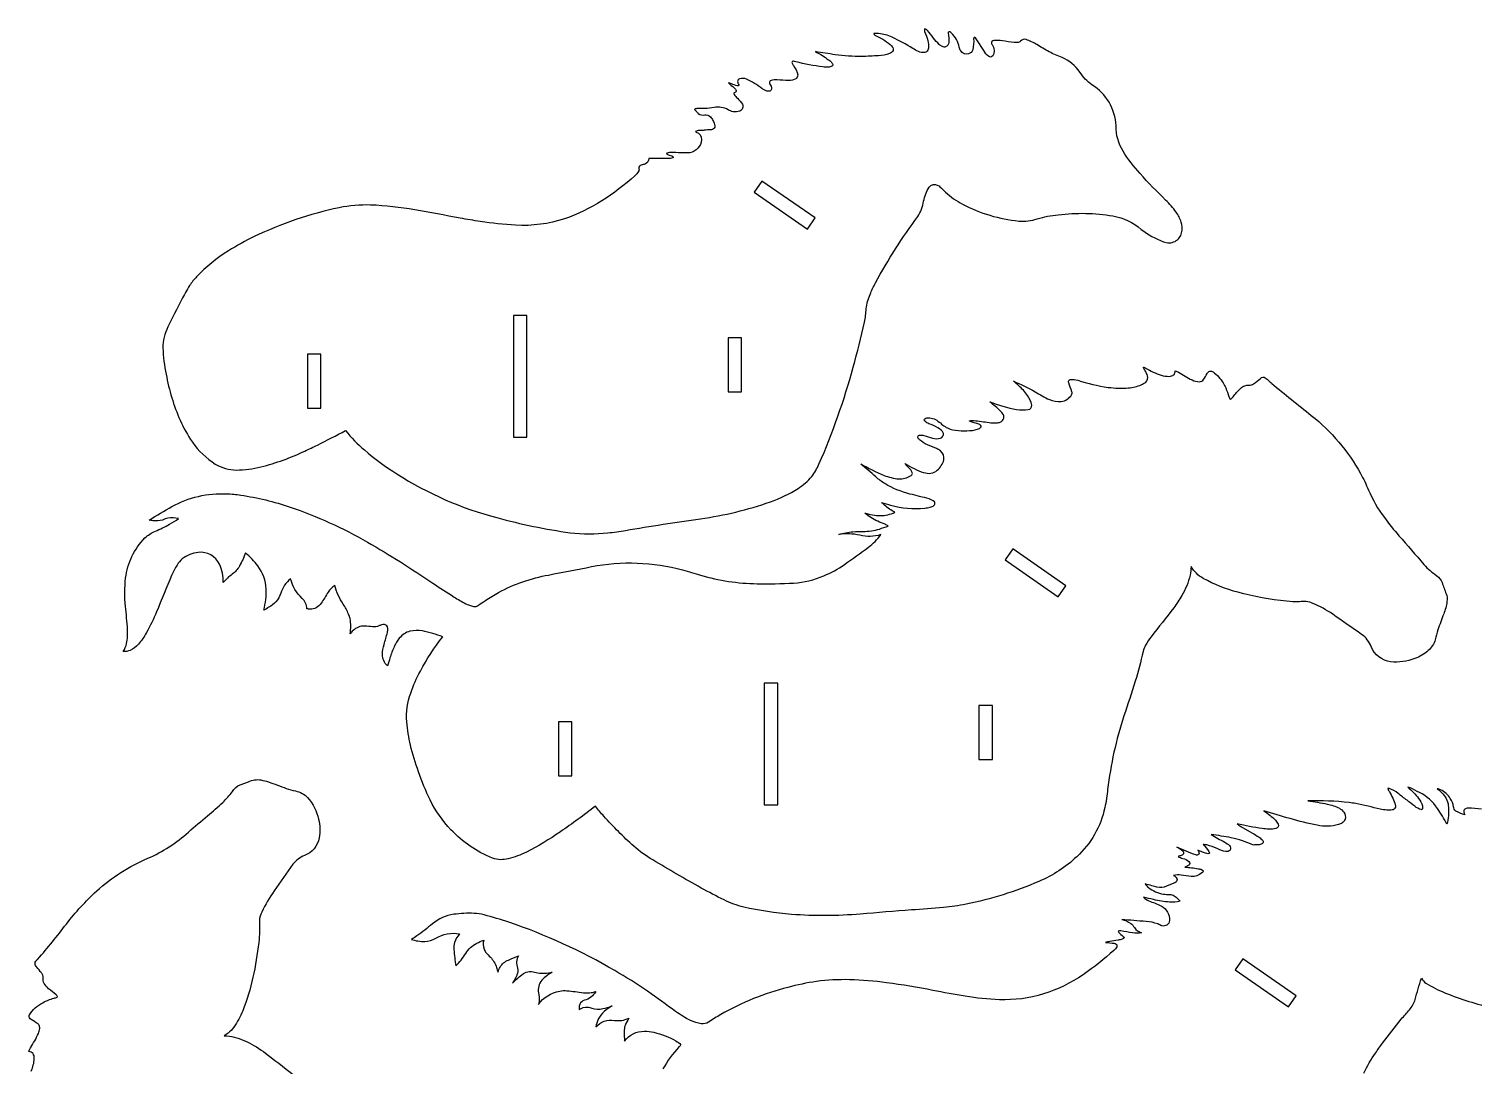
# Model space of a CAD drawing. Extents: x -302 to 369, y -187 to 441.
# Drawn here: x -192.8 to 128, y 211.3 to 441.4 of the extents above; entities that cross this region are included whole.
import ezdxf

# ---------------------------------------------------------------- set-up
doc = ezdxf.new("R2010")
doc.units = 0
doc.header["$MEASUREMENT"] = 0
doc.layers.get('0').update_dxf_attribs({"linetype": 'CONTINUOUS'})

msp = doc.modelspace()

# ---------------------------------------------------------------- linework, layer by layer
for points in [[(-56.38, 411.23, 0.142837), (-57.19, 410.93, 0.299758), (-57.32, 410.4, -0.225991), (-57.45, 409.67, -0.09232), (-58.19, 408.78, -0.037544), (-65.56, 403.18, -0.058932), (-73.85, 399.21, -0.093512), (-84.71, 397.78, -0.024982), (-92.55, 398.61, -0.007114), (-96.99, 399.35, 0.004603), (-107.11, 401.19, 0.031877), (-116.92, 402.27, 0.057032), (-123.91, 401.68, 0.058995), (-142.78, 395.25, 0.023354), (-148.51, 392.11, 0.06408), (-155.56, 386.35, 0.034102), (-157.13, 384.4, 0.023633), (-158.93, 381.22, 0.001351), (-161.96, 375.22, 0.109745), (-163.06, 370.53, 0.040663), (-162.33, 364.69, 0.059281), (-159.22, 354.48, 0.04222), (-156.51, 349.63, 0.096163), (-151.41, 344.75, 0.136015), (-146.72, 343.44, 0.061795), (-141.29, 344.13, 0.049026), (-131.52, 347.65, 0.008195), (-128.71, 348.99, 0.004886), (-122.48, 352.19, 0.047739), (-118.29, 347.89, 0.038445), (-111.07, 342.56, 0.077962), (-88.85, 332.86, 0.03169), (-72.57, 329.52, 0.059083), (-64.22, 329.49, 0.01782), (-60.28, 330.03, -0.008067), (-43.63, 332.62, 0.04967), (-28.1, 336.38, 0.051387), (-21.97, 339.34, 0.07159), (-18.91, 342.01, 0.062994), (-17.32, 344.73, 0.035702), (-9.71, 366.27, 0.013722), (-7.2, 376.29, 0.033619), (-6.82, 379.22, -0.072498), (-5.97, 382.41, -0.031161), (-4.75, 384.98, -0.035937), (4.64, 399.74, 0.11535), (5.92, 403.11, -0.084781), (7.15, 406.22, -0.375127), (9.12, 406.63, -0.065697), (9.56, 406.34, -0.019998), (10.78, 405.12, 0.06837), (14.58, 402.48, 0.098197), (27.11, 398.71, 0.104378), (31.16, 399.17, -0.059936), (35.84, 400.1, -0.072381), (47.99, 399.85, -0.13522), (54.27, 396.87, 0.075756), (59.2, 394.11, 0.211381), (61.78, 394.2, 0.215333), (63.24, 396.13, 0.155186), (63.15, 398.49, 0.070609), (62.02, 400.68, 0.044923), (59.69, 403.38, -0.016436), (54, 409.25, -0.040496), (50.22, 414.23, -0.146493), (48.68, 419.88, 0.244161), (43.33, 428.96, -0.101004), (40.64, 431.79, 0.138306), (36.68, 435.04, -0.029463), (33.8, 436.28, -0.01419), (31.1, 437.87, 0.055098), (28.69, 439, 0.319688), (27.47, 438.65, -0.156111), (26.74, 438.35, -0.073955), (24.02, 438.63, 0.048158), (21.78, 438.81, 0.059129), (21.27, 438.72, 0.526747), (21.13, 437.87, -0.312495), (21.29, 435.38, -0.421085), (20.38, 435.25, -0.065588), (19.27, 436.55), (17.76, 438.93, -0.052954), (17.44, 439.37, 0.511332), (17.11, 439.38, 0.18989), (17.04, 439.2, -0.073247), (16.85, 436.75, -0.294765), (15.86, 435.85, -0.358757), (14.17, 436.49, -0.085538), (13.84, 437.28, 0.156816), (12.11, 440.42, 0.046439), (11.76, 440.7, 0.533494), (11.35, 440.46, -0.079446), (11.53, 438.34, -0.297828), (10.79, 437.37, -0.169332), (10.13, 437.44, -0.089949), (9.38, 437.93, -0.03812), (8.13, 439.32, -0.002892), (6.79, 441.03, 0.199713), (6.15, 441.37, 0.161984), (6.15, 440.76, -0.035241), (6.89, 438.77, -0.09194), (6.98, 437.08, -0.17602), (6.56, 436.28, -0.101386), (6.22, 436.12, -0.145417), (4.76, 436.36, -0.035253), (3.54, 437.05, 0.020019), (-1.09, 439.55, 0.079414), (-4.06, 440.34, 0.041662), (-5.12, 440.34, 0.196999), (-4.89, 439.99, 0.00418), (-3.14, 439.07, -0.042823), (-1.48, 437.91, -0.075371), (-0.93, 437.22, -0.381176), (-1.23, 436.11, -0.07786), (-1.68, 435.89, -0.076994), (-4.08, 435.41, -0.005823), (-7.83, 435.23, -0.037168), (-13.72, 435.64, -0.00915), (-18.1, 436.33, 0.032734), (-16.88, 435.65, -0.029272), (-15.59, 434.75, -0.051916), (-14.62, 434.05, -0.111328), (-14.26, 433.48, -0.281222), (-14.35, 433.17, -0.174885), (-15.34, 432.85, -0.043748), (-16.43, 432.93, -0.03235), (-22.49, 434.06, 0.055775), (-23, 434.21, 0.53975), (-23.3, 433.75, 0.090686), (-22.97, 433.23, -0.117087), (-22.05, 431.16, -0.270419), (-22.49, 430.27, -0.129193), (-24.03, 429.91, -0.004521), (-26.61, 430.06, 0.050816), (-27.94, 429.95, 0.450055), (-28.32, 429.33, 0.148034), (-28.1, 428.9, -0.331922), (-28.03, 427.69, -0.125177), (-28.23, 427.56, -0.167581), (-29.5, 427.81, -0.039156), (-30.02, 428.13, 0.063094), (-33.39, 430.21, 0.147875), (-34.94, 430.32, 0.531295), (-35.21, 429.21, -0.295731), (-35.24, 428.75, -0.218572), (-35.47, 428.72, -0.053055), (-36.78, 429.2, 0.04586), (-37.45, 429.39, 0.030592), (-36.15, 428.3, -0.141728), (-35.68, 427.62, -0.341933), (-35.86, 427.32, -0.082451), (-36.15, 427.2, 0.467813), (-36.19, 426.83, 0.060776), (-35.4, 425.96, -0.065831), (-34.33, 424.63, -0.439605), (-34.9, 423.14, -0.177985), (-36.4, 422.99, -0.084436), (-37.49, 423.41, 0.182455), (-40.62, 423.91, -0.044623), (-42.71, 423.71, -0.014495), (-44.43, 423.67, 0.117121), (-44.82, 423.59, 0.10902), (-44.97, 423.45, 0.044578), (-44.57, 423.11, 0.022359), (-44.12, 422.57, 0.237887), (-42.7, 422.31, -0.234438), (-41.41, 421.83, -0.100177), (-40.87, 421.06, -0.098276), (-40.44, 419.85, -0.334011), (-41, 419.05, -0.093893), (-41.43, 418.96, 0.046442), (-42.79, 418.85, -0.006097), (-43.95, 418.8, 0.096081), (-44.75, 418.59, 0.139469), (-44.63, 418.45, -0.356492), (-43.42, 416.77, -0.353544), (-46.04, 413.89, -0.049224), (-47.95, 413.86, 0.008852), (-50.31, 413.93, 0.12059), (-51.25, 413.71, 0.054751), (-50.61, 413.33, -0.032943), (-50, 413.18, -0.283515), (-49.68, 412.74, -0.091176), (-50.93, 412.58, 0.010028), (-52.19, 412.61, -0.004296), (-55.09, 412.61, -0.277745), (-55.89, 411.39, -0.083981)], [(-88.52, 316.26, -0.079043), (-77.38, 320.13, 0.003836), (-67.86, 322, -0.112726), (-47.6, 321.28, -0.018382), (-43.62, 320.09, 0.066441), (-31.08, 318.19, 0.018178), (-22.96, 318.34, 0.088482), (-16.26, 319.95, 0.055063), (-11.64, 322.47, 0.006398), (-6.34, 326.31, 0.080548), (-3.61, 329.1, -0.151445), (-8.24, 328.97, 0.085207), (-12.91, 329.13, -0.049272), (-9.81, 329.74, -0.020161), (-7.53, 329.79, 0.066512), (-3.88, 330.34, 0.011947), (-1.95, 330.99, 0.051817), (-2.63, 331.38, -0.048321), (-5.81, 332.91, -0.039551), (-7.12, 333.89, 0.062515), (-3.67, 333.31, 0.119061), (-0.47, 334.07, -0.067947), (-2.76, 335.6, -0.031119), (-3.4, 336.26, 0.003824), (-1.4, 335.61, 0.086554), (6.16, 334.98, 0.027734), (7.41, 335.18, 0.075362), (8.23, 335.55, 0.272317), (8.44, 336.16, 0.153628), (8.31, 336.4, 0.107668), (7.17, 337.02, 0.00468), (2.9, 338.11, -0.07117), (-2.72, 340.41, -0.038302), (-4.69, 341.91, 0.005101), (-8.05, 344.81, 0.032398), (-2.87, 342.25, 0.071511), (0.41, 341.47, 0.147983), (3.04, 342.13, 0.230176), (3.42, 342.67, 0.118083), (3.39, 342.9, 0.105765), (2.67, 343.93, -0.046792), (1.81, 344.86, 0.063509), (5.9, 342.88, 0.099865), (7.56, 342.72, 0.147904), (8.95, 343.37, 0.151784), (10.41, 345.68, 0.277411), (9.67, 347.66, 0.083251), (8.78, 348.21), (6.76, 349.03, -0.082674), (5.03, 350.14, -0.10502), (4.66, 350.68, -0.449585), (4.92, 351.14, -0.120739), (6, 351.11, 0.006927), (7.91, 350.5, 0.136853), (9.7, 350.52, 0.406145), (10.31, 351.58, 0.178601), (9.1, 352.82, 0.029653), (7.07, 353.71, -0.097317), (6.28, 354.24, -0.102957), (6.07, 354.53, -0.320962), (6.2, 354.83, -0.184478), (6.63, 354.99, -0.183243), (9.11, 354.31, -0.021923), (10.16, 353.42, 0.114375), (12.42, 352.38, 0.098572), (17.37, 352.35, 0.06385), (18.34, 352.68, 0.073001), (18.65, 352.93, 0.256419), (18.68, 353.19, 0.211404), (17.99, 353.68, -0.028929), (16.9, 354.02, -0.06355), (16.13, 354.26, -0.362139), (16.11, 354.33, -0.362139), (16.18, 354.37, -0.075257), (17.08, 354.44, -0.017274), (20.46, 353.96, 0.054482), (22.16, 353.91, 0.051034), (22.95, 354.08, 0.22447), (23.75, 354.96, 0.181687), (23.64, 355.71, 0.08075), (22.87, 356.68, 0.026791), (21.92, 357.53, -0.007244), (20.61, 358.6, 0.050209), (26.59, 356.88, 0.079281), (29.17, 356.87, 0.401951), (29.93, 357.81, 0.111892), (29.01, 359.99, 0.068627), (27.05, 362.16, 0.017085), (25.87, 363.15, -0.024527), (30.7, 360.81, 0.027899), (33.86, 359.08, 0.126008), (36.5, 358.65, 0.22989), (38.8, 360.14, 0.184261), (38.86, 360.8, -0.014914), (38.15, 362.81, -0.261559), (38.3, 363.43, -0.168414), (38.48, 363.52, -0.088315), (40.18, 363.35, 0.042931), (46.92, 361.79, 0.051766), (51.45, 361.67, 0.074134), (54.27, 362.36, 0.060908), (55.28, 362.97, 0.278394), (55.66, 364.32, 0.082859), (55.17, 365.43), (54.86, 365.95, -0.116267), (54.75, 366.24, -0.29966), (54.84, 366.24, -0.076836), (55.25, 366.06, 0.061445), (58.67, 364.49, 0.078079), (60.52, 364.23, 0.142308), (61.47, 364.55, 0.148609), (61.76, 365, -0.069316), (61.84, 365.42, -0.118912), (62.53, 365.17, 0.029215), (65.55, 363.44, 0.102116), (67.18, 363.01, 0.233889), (68.1, 363.52, 0.021879), (68.89, 364.86, -0.192623), (69.51, 365.38, -0.224041), (70.22, 365.21, -0.099646), (72.46, 362.76, -0.036716), (73.06, 361.66, -0.011422), (73.72, 359.76, 0.048518), (74.07, 359.07, 0.068613), (74.68, 359.69, -0.043007), (76.32, 361.55, -0.065782), (77.25, 362.16, -0.147347), (78.18, 362.25, 0.153593), (79.22, 362.57, 0.028021), (80.74, 363.79, -0.130856), (81.27, 364.05, -0.10524), (81.56, 364.02, -0.100076), (82.45, 363.42, 0.012647), (83.25, 362.67, 0.004974), (92.05, 355.54, -0.097683), (102.97, 342.68, -0.025447), (104.75, 339, 0.057048), (108.27, 332.87, 0.020448), (111.52, 328.85, -0.002705), (117.06, 322.45, 0.076681), (119.96, 319.97, -0.121344), (121.12, 318.44, 0.024259), (122.01, 315.97, -0.118792), (122.17, 314.23, -0.05738), (121.46, 311.5, 0.008831), (120.17, 307.98, 0.02587), (119.58, 305.76, -0.147884), (118.04, 303.36, -0.09944), (115.05, 301.58, -0.118237), (109.66, 300.85, -0.267266), (105.33, 304.22, 0.154765), (103.23, 306.93, -0.002283), (96.8, 311.42, 0.048306), (92.42, 313.84, 0.05585), (90.93, 314.24, 0.051464), (89.4, 314.2, -0.044974), (86.56, 314.31, -0.038064), (75.73, 316.29, -0.061053), (68.04, 319.36, -0.120014), (65.33, 322.02, -0.06348), (65.11, 320.09, -0.074184), (63.28, 315.56, -0.02738), (61.48, 312.83, -0.006022), (56.46, 306.42, 0.030562), (55.21, 304.55, 0.058133), (54.67, 303.13, -0.017574), (52.94, 296.58, -0.003165), (50.43, 288.84, 0.050038), (46.81, 272.54, -0.021631), (46.18, 268.49, -0.154733), (39.94, 257.58, -0.087497), (31.55, 252.11, -0.052454), (15.35, 247.05, -0.0211), (10.35, 246.3, -0.004593), (3.26, 245.77, 0.002667), (-8.14, 244.85, -0.039032), (-23.43, 244.78, -0.034607), (-34.03, 246.41, -0.056044), (-38.4, 248, -0.014219), (-43.49, 250.64, -0.004957), (-54.23, 256.87, -0.042438), (-58.46, 259.91, -0.02345), (-65.13, 266.58, -0.013891), (-66.98, 268.78, -0.010842), (-74.76, 263.1, -0.034041), (-82.3, 258.63, -0.051132), (-86.38, 257.12, -0.048395), (-88.07, 256.92, -0.093249), (-89.85, 257.3, -0.11009), (-99.06, 263.59, -0.078041), (-103.69, 270.18, -0.031575), (-106.26, 276.43, -0.027342), (-108.07, 282.37, -0.036065), (-108.88, 287.52, -0.105446), (-108.01, 293.93, -0.039511), (-105.87, 298.78, -0.046926), (-100.89, 306.4, 0.046955), (-105.42, 307.7, 0.092654), (-108.17, 307.64, 0.172462), (-110.54, 306.07, 0.060351), (-111.65, 304.28, 0.032585), (-112.61, 301.73, -0.006243), (-113.18, 299.99, -0.218533), (-114.27, 302.5, -0.072741), (-113.93, 304.71, 0.003821), (-113.18, 307.37, 0.062879), (-113.06, 308.28, 0.156778), (-113.3, 308.86, 0.251342), (-114.47, 309.07, 0.046514), (-115.07, 308.81, -0.106571), (-116.47, 308.63, 0.011804), (-118.22, 308.79, 0.204784), (-120.8, 307.81, 0.041014), (-121.47, 307.08, 0.097399), (-121.49, 310.45, 0.042551), (-121.83, 311.47, 0.043414), (-123, 313.66, -0.074631), (-124.89, 317.82, 0.1046), (-126.36, 316.31, -0.003713), (-127.89, 313.87, -0.09619), (-129.02, 312.82, -0.143051), (-130.31, 312.53, -0.055113), (-131.06, 312.64, 0.18044), (-132.09, 314.95, -0.154482), (-134.68, 319.28, 0.16158), (-136.86, 316.07, -0.079709), (-137.95, 314.21, -0.079523), (-139.5, 312.97, -0.030025), (-140.63, 312.36, 0.068509), (-140.1, 317.01, 0.149832), (-141.96, 322.15, 0.055498), (-144.7, 325.03, -0.032422), (-146.06, 322.08, -0.108806), (-147.64, 320.32, 0.067676), (-149.64, 318.46, 0.113347), (-150.47, 322.52, 0.319612), (-155.21, 325.14, 0.128593), (-158.77, 323.73, 0.084964), (-159.9, 322.34, 0.035779), (-161.11, 320.04, 0.002757), (-164.47, 311.93, -0.025513), (-166.69, 307.35, -0.049967), (-168.51, 304.77, -0.101074), (-170.36, 303.39, -0.115958), (-171.85, 303.15, 0.097611), (-171.13, 304.95, 0.065285), (-170.91, 307.97, 0.009169), (-171.37, 313.16, -0.050823), (-171.34, 319.44, -0.162457), (-167.07, 328.36, -0.078237), (-164.73, 329.86, 0.034949), (-161.59, 331.4, 0.006977), (-159.57, 332.65, 0.118672), (-161.95, 332.76, 0.043278), (-163.11, 332.33, -0.11403), (-165.24, 332.19, -0.022874), (-166.08, 332.34, -0.009193), (-161.06, 335.31, -0.140481), (-148.87, 338.16, -0.028748), (-145.76, 337.86, -0.046098), (-134.78, 335.2, -0.048161), (-117.63, 327.45, -0.019677), (-103.12, 318.31, 0.006202), (-98.36, 315.24, 0.012573), (-95.8, 313.76, 0.057494), (-94.08, 313.14, 0.229435), (-92.92, 313.44, -0.030215), (-91.43, 314.44, -0.020905)]]:
    msp.add_lwpolyline(points, format="xyb", close=True)
for points in [[(-18.17, 399.39), (-30, 407.6), (-31.71, 405.14), (-19.88, 396.92)], [(-82.19, 377.73), (-85.19, 377.73), (-85.19, 350.73), (-82.19, 350.73)], [(-34.52, 372.77), (-37.52, 372.77), (-37.52, 360.77), (-34.52, 360.77)], [(-127.94, 369.18), (-130.94, 369.18), (-130.94, 357.18), (-127.94, 357.18)], [(37.55, 317.76), (25.73, 325.97), (24.02, 323.51), (35.84, 315.3)], [(-26.47, 296.1), (-29.47, 296.1), (-29.47, 269.1), (-26.47, 269.1)], [(21.2, 291.14), (18.2, 291.14), (18.2, 279.14), (21.2, 279.14)], [(-72.21, 287.55), (-75.21, 287.55), (-75.21, 275.55), (-72.21, 275.55)], [(88.66, 226.7), (76.83, 234.91), (75.12, 232.45), (86.95, 224.23)]]:
    msp.add_lwpolyline(points, close=True)
for points in [[(-192.29, 210.01, 0.082729), (-191.62, 212.78, 0.129258), (-191.9, 213.88, 0.160552), (-192.31, 214.2, 0.061662), (-192.82, 214.33, -0.217243), (-192.77, 214.6, -0.049454), (-192.5, 215.14, 0.039618), (-190.7, 218.35, 0.064607), (-190.42, 219.44, 0.115536), (-190.54, 220.17, 0.099346), (-190.8, 220.48, 0.031186), (-192.34, 221.44, -0.306776), (-192.8, 222.31, -0.095935), (-192.72, 222.51, -0.129919), (-189.76, 225.18, -0.058338), (-187.24, 226.18, 0.044065), (-186.54, 226.44, 0.406655), (-186.53, 226.64, 0.082254), (-186.79, 226.91, 0.014271), (-188.46, 228.29, -0.050808), (-189.4, 229.41, -0.168135), (-189.67, 230.67, 0.116354), (-189.75, 231.28, 0.069199), (-190.04, 231.82, 0.022223), (-191.07, 233.07, -0.157613), (-191.45, 233.87, -0.190606), (-191.25, 234.41, -0.015052), (-190.85, 234.85, 0.018427), (-184.5, 242.64, -0.041389), (-177.76, 249.99, -0.082685), (-166.41, 257.25, 0.082802), (-157.38, 263.07, -0.012858), (-153.12, 266.68, 0.018215), (-149.77, 269.64, 0.031423), (-147.6, 272.05, -0.158538), (-145.92, 273.57), (-144.04, 274.22, -0.17078), (-141.28, 274.62, -0.036), (-139.61, 274.2, -0.005405), (-135.65, 272.74, 0.032329), (-133.57, 272.2, -0.13457), (-130.9, 270.72, -0.132564), (-128.48, 265.89, -0.102662), (-128.34, 261.75, -0.254906), (-131.61, 257.83, 0.145718), (-134.16, 255.93, -0.001731), (-138.35, 250.01, 0.034952), (-141.1, 245.3, 0.092588), (-141.63, 243.41, 0.009541), (-141.61, 241, -0.024808), (-141.75, 238.54, -0.021269), (-143.06, 230.81, -0.039461), (-145.33, 223.39, -0.055589), (-147.29, 219.77, -0.056251), (-148.59, 218.38, -0.047071), (-149.42, 217.84, -0.09855), (-145.06, 216.81, -0.05491), (-140.73, 214.31, -0.01128), (-133.98, 209.06, 0.017062)], [(129.84, 268.14, 0.043659), (126.87, 268.37, 0.136816), (126.13, 268.12, 0.3018), (125.95, 267.53, 0.028157), (126.14, 266.9, -0.073707), (124.18, 267.72, -0.221861), (123.63, 268.69, 0.130179), (122.92, 270.51, 0.140705), (120.76, 272.46, 0.050015), (120.04, 272.69, -0.13031), (122.18, 270.12, -0.094543), (122.5, 268.55, -0.09126), (122.18, 264.81, 0.022495), (120.06, 268.31, 0.125271), (116.11, 271.85, -0.010814), (114.02, 272.89, 0.051269), (113.49, 273.05, -0.045271), (115.88, 270.54, -0.094994), (116.72, 268.88, -0.109229), (116.71, 268.19, -0.454646), (116.46, 268.04, -0.083646), (115.02, 268.78, -0.010608), (113.32, 270.13, -0.01721), (111.33, 271.65, 0.082737), (109.36, 272.75, 0.172863), (109.06, 272.76, 0.237707), (109.09, 272.59, 0.065087), (109.4, 272.04, -0.057169), (110.71, 269.11, -0.473562), (110.02, 267.98, -0.062092), (108.85, 267.95, -0.047173), (107.37, 268.17, 0.001863), (101.93, 269.37, 0.023888), (100.47, 269.6, 0.036279), (91.29, 269.98, -0.015622), (95.56, 269.28, -0.069695), (98.28, 268.34, -0.110127), (99.29, 267.47, -0.224797), (99.56, 265.92, -0.175857), (98.92, 265.11, -0.084472), (98.07, 264.71, -0.117498), (93.34, 264.56, -0.019325), (87.38, 266.04, -0.002501), (81.49, 267.79, -0.054082), (84.08, 265.68, -0.071113), (84.68, 264.79, -0.463055), (84.2, 263.88, -0.070702), (82.6, 263.7, -0.028684), (81.15, 263.83, -0.022037), (75.57, 264.89, 0.050412), (76.39, 264.3), (78.87, 262.88, -0.021276), (80.44, 261.91, -0.048188), (81.26, 261.19, -0.469879), (81.17, 260.49, -0.091742), (80.19, 260.23, -0.00944), (79.17, 260.18, 0.055897), (74.24, 261.81, 0.002204), (69.83, 262.55, 0.018829), (72.81, 260.82, -0.054703), (73.88, 260.07, -0.381959), (74, 259.06, -0.264445), (73.08, 258.74, -0.0699), (71.1, 259.38, 0.055658), (68.85, 260.19, 0.045028), (68.06, 260.27, -0.036443), (69.29, 258.78, -0.156539), (69.43, 258.41, -0.311212), (69.3, 258.27, -0.136679), (68.83, 258.32, -0.053748), (67.84, 258.62, 0.008031), (66.87, 259.01, -0.128773), (67.1, 258.32, -0.391834), (66.66, 257.96, -0.08603), (66.39, 257.98, -0.043027), (64.25, 258.8, 0.01633), (62.15, 259.74, -0.084789), (63.57, 258.82, -0.432885), (63.48, 258.05, -0.082998), (63.17, 257.86, -0.011168), (62.46, 257.65, 0.077455), (63.52, 257.21, -0.122577), (64.85, 256.51, -0.164798), (65.04, 256.05, -0.236377), (64.81, 255.68, -0.063321), (63.94, 255.27, -0.021848), (66.92, 254.93, -0.044439), (67.68, 254.74, -0.175856), (67.99, 254.44, -0.204633), (67.96, 254.24, -0.11271), (67.74, 253.99, -0.189622), (65.38, 253.2, -0.024729), (63.13, 253.49, 0.085881), (61.45, 253.44, -0.12826), (62.16, 252.77, -0.368373), (61.94, 251.93, -0.065221), (61.51, 251.7), (59.87, 251.03, -0.154003), (57.76, 250.84, -0.029158), (56.63, 251.12, 0.01399), (55.14, 251.55, 0.091416), (55.9, 250.72, 0.128924), (59.2, 249.27, 0.016585), (60.55, 249.21, -0.080197), (61.58, 248.93, -0.06403), (62.05, 248.62, -0.033284), (62.91, 247.73, -0.104506), (60.56, 247.5, -0.041337), (56.96, 248.07, 0.006892), (54.78, 248.59, 0.11525), (55.96, 247.8, -0.014521), (58.68, 246.67, -0.168538), (60.1, 245.31, -0.154652), (60.57, 243.4, -0.469234), (58.85, 242.25, -0.049169), (57.96, 242.65, 0.077573), (55.34, 243.21, -0.012455), (49.94, 243.68, -0.086044), (51.92, 242.79, -0.0961), (52.76, 241.84, 0.160183), (54.35, 240.69, -0.06304), (52.34, 240.69, -0.018931), (49.75, 241.12, 0.159681), (49.16, 241.04, 0.132878), (49.48, 240.57, 0.014127), (50.55, 239.68, -0.172666), (50.03, 239.3, -0.034165), (49.12, 239.05, -0.010551), (47.26, 238.76, 0.023494), (46.34, 238.57, -0.022736), (48.26, 238.36, -0.071504), (48.71, 238.19, -0.334129), (48.82, 237.59, -0.122981), (48.18, 236.79, -0.032953), (41.39, 231.4, -0.07157), (32.54, 227.12, -0.083624), (22.77, 225.84, -0.032349), (15.16, 226.62, -0.008186), (7.98, 227.91, 0.01172), (-2.29, 229.62, 0.026613), (-10.53, 230.29, 0.036187), (-17.88, 229.89, 0.030241), (-24.24, 228.56, 0.068991), (-39.14, 222.56, 0.00841), (-41.85, 220.86, -0.172024), (-43.48, 220.51, -0.076545), (-45.85, 221.25, -0.047436), (-49.16, 223.22, 0.004302), (-55.41, 227.73, 0.02158), (-62.68, 232.29, 0.050864), (-86.23, 243.04, 0.015263), (-91.72, 244.68, 0.057995), (-93.95, 245.01, 0.042491), (-98.44, 244.8, 0.136179), (-103.2, 242.69, -0.024958), (-106.64, 240.01, -0.020901), (-107.87, 239.24, 0.086535), (-104.88, 238.78, 0.113114), (-102.45, 239.48, -0.16949), (-97.14, 240.5, 0.101851), (-98.29, 238.54, 0.101538), (-98.42, 236.99, 0.014154), (-98.01, 233.33, 0.065239), (-95.8, 236.1, -0.133185), (-93.33, 238.39, -0.028557), (-91.8, 239.08, 0.154876), (-91.72, 237.06, 0.086659), (-91.22, 236.24, 0.024569), (-90.32, 235.32, -0.10504), (-88.94, 233, -0.03155), (-88.64, 231.96, -0.132291), (-87.37, 234.02, -0.088423), (-86.29, 234.64, 0.003513), (-84.03, 235.61, 0.230419), (-84.28, 232.85, -0.162319), (-84.41, 231.35, -0.035702), (-84.67, 230.75, -0.023163), (-85.41, 229.52, -0.049541), (-82.97, 231.63, -0.105584), (-81.67, 232.11, -0.048931), (-81.19, 232.11, -0.027581), (-79.79, 231.82, 0.111845), (-76.58, 231.95, 0.084994), (-78.88, 230.15, 0.224068), (-79.62, 227.4, -0.075505), (-79.51, 225.44, -0.04418), (-79.65, 224.79, -0.193589), (-74.92, 227.77, -0.05978), (-73.3, 227.84, -0.010402), (-69.64, 227.4, 0.048418), (-67.89, 227.42, 0.046813), (-66.92, 227.66, -0.214666), (-69.43, 225.71, 0.179824), (-70.47, 224.85, 0.086353), (-70.59, 224.42, 0.053886), (-70.6, 223.7, -0.136227), (-68.71, 224.2, -0.086917), (-67.81, 223.99, 0.14958), (-65.3, 223.86, 0.037106), (-63.24, 224.48, 0.151086), (-66.34, 221.49, 0.093189), (-66.86, 219.8, -0.259264), (-62.77, 221.25, 0.146128), (-59.58, 221.72, 0.039062), (-60.38, 220.13, 0.091357), (-60.6, 218.75, 0.007121), (-60.51, 216.66, -0.242684), (-56.11, 218.84, -0.066586), (-54.01, 218.6, -0.066447), (-49.08, 216.7, -0.059809), (-47.97, 215.85, -0.059991), (-48.42, 215.35, 0.063229), (-51.97, 210.49, 0.02647)], [(103.73, 209.52, -0.051122), (106.33, 214, -0.018027), (107.85, 216.19, -0.009966), (112.04, 221.52, -0.004566), (113.86, 223.6, 0.103745), (115.11, 225.9, -0.019482), (116.53, 230.6, 0.130507), (117.51, 229.53, 0.050615), (121.85, 227.33, 0.040567), (132.39, 224.03, 0.039309)]]:
    msp.add_lwpolyline(points, format="xyb")

doc.saveas('drawing.dxf')
